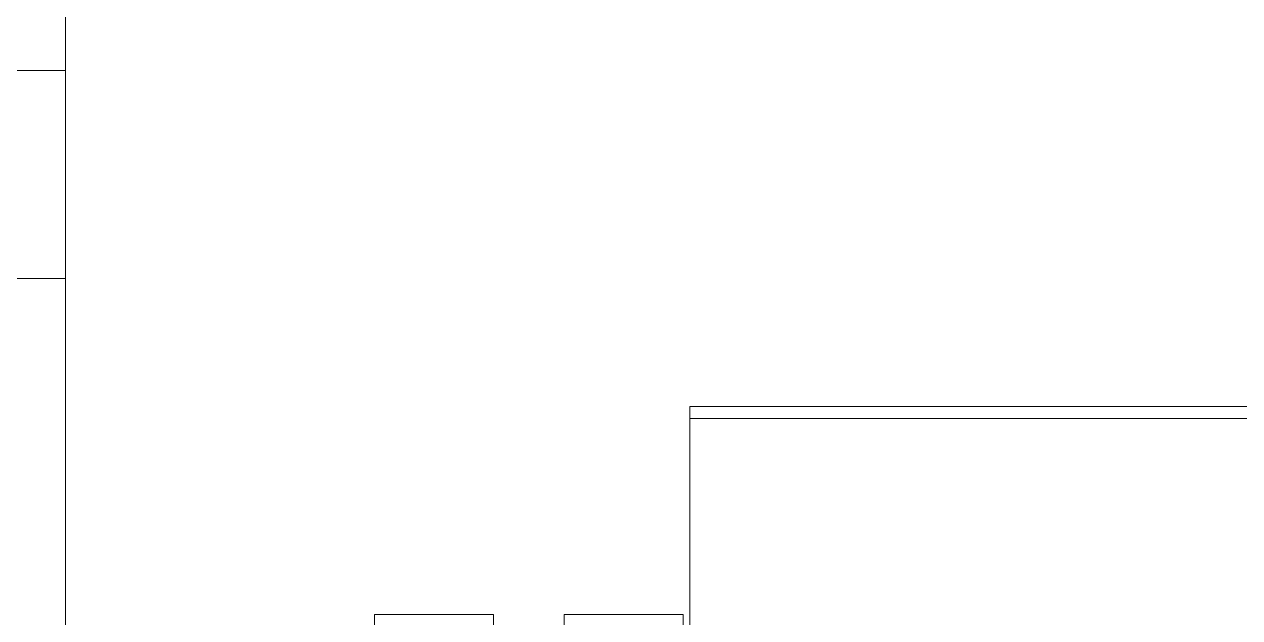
# Model space of a CAD drawing. Header units: millimetres. Extents: x -2500 to 58855, y -53268 to 6837.
# Drawn here: x 1393.1 to 1597.5, y -33157 to -33057.3 of the extents above; entities that cross this region are included whole.
import ezdxf

# ---------------------------------------------------------------- set-up
doc = ezdxf.new("R2010")
doc.units = ezdxf.units.MM
doc.layers.add('frontal_secador', color=7, linetype='Continuous', lineweight=0)

msp = doc.modelspace()

# ---------------------------------------------------------------- linework, layer by layer
at = {"layer": 'frontal_secador'}
for p, q in [((1400, -33100), (1400, -33000)), ((1375, -33065), (1400, -33065)), ((1400, -35335), (1400, -33065)), ((1400, -34650), (1400, -33065)), ((1340, -33100), (1400, -33100)), ((1400, -35350), (1400, -33100)), ((1505, -33121.5), (1632, -33121.5)), ((1505, -33123.5), (1505, -33121.5)), ((1505, -33123.5), (1632, -33123.5)), ((1505, -33623.5), (1505, -33123.5)), ((1452, -33157.441), (1452, -33156.445)), ((1452, -33156.445), (1472, -33156.445)), ((1452, -33172.325), (1452, -33156.445)), ((1452, -33156.445), (1452, -33157.562)), ((1472, -33156.445), (1472, -33157.441)), ((1472, -33156.445), (1472, -33172.325)), ((1472, -33157.562), (1472, -33156.445)), ((1483.88, -33157.441), (1483.88, -33156.445)), ((1483.88, -33156.445), (1503.88, -33156.445)), ((1483.88, -33172.325), (1483.88, -33156.445)), ((1483.88, -33156.445), (1483.88, -33157.562)), ((1503.88, -33156.445), (1503.88, -33157.441)), ((1503.88, -33156.445), (1503.88, -33172.325)), ((1503.88, -33157.562), (1503.88, -33156.445))]:
    msp.add_line(p, q, dxfattribs=at)

doc.saveas('drawing.dxf')
